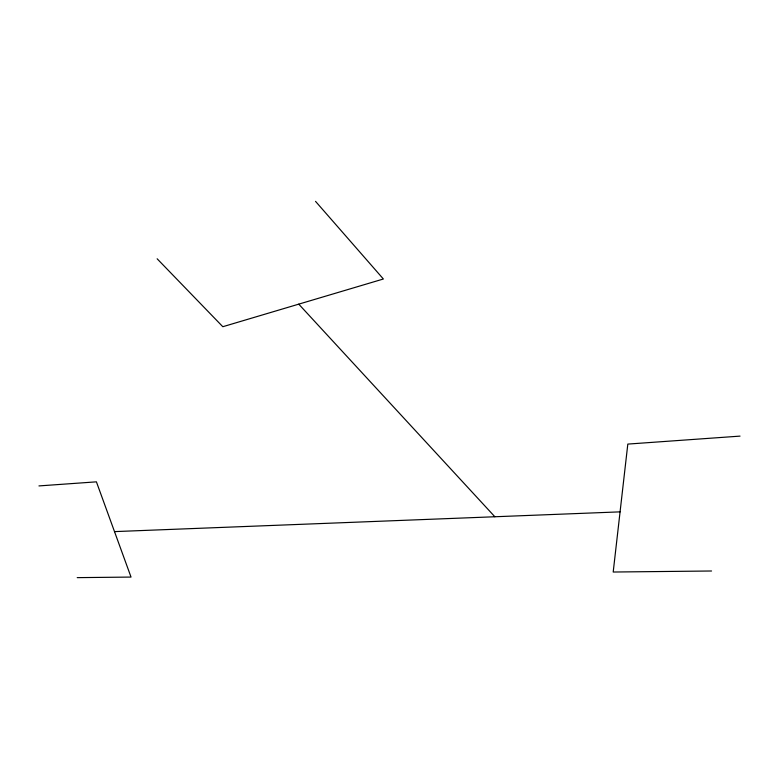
<?xml version="1.0" encoding="UTF-8"?>
<svg xmlns="http://www.w3.org/2000/svg" width="779" height="779" viewBox="0 0 779 779"><rect width="100%" height="100%" fill="white"/><g stroke="black" fill="none" stroke-linecap="round" stroke-linejoin="round"><path stroke-width="1.17" d="M38.95 485.921L96.411 481.841L131.028 577.073L77.209 577.638M740.05 436.113L627.816 444.088L613.2 572.029L711.558 570.997M114.503 531.609L620.074 511.861M157.144 258.784L222.823 326.713L383.375 278.999L315.534 201.362M298.756 304.151L494.86 516.75"/></g></svg>
